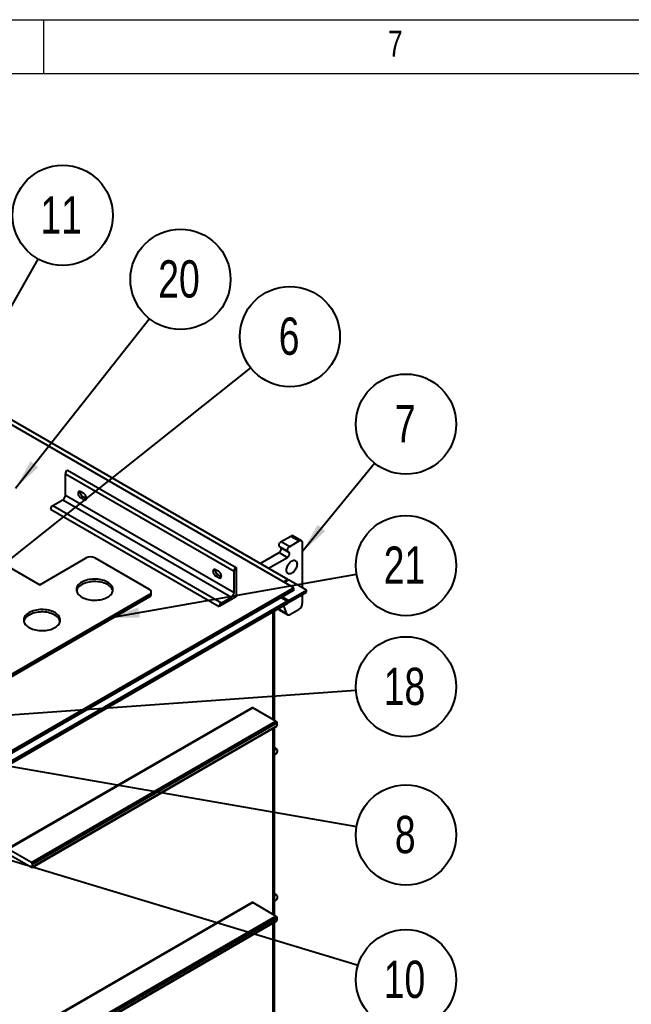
# Model space of a CAD drawing. Header units: inches. Extents: x 1 to 529, y 1 to 374.
# Drawn here: x 73.4 to 128.2, y 285.6 to 373.6 of the extents above; entities that cross this region are included whole.
import ezdxf

# ---------------------------------------------------------------- set-up
doc = ezdxf.new("R2010")
doc.units = ezdxf.units.IN
doc.header["$LTSCALE"] = 32
doc.header["$MEASUREMENT"] = 0
doc.layers.add('FORMAT', color=7, linetype='Continuous')
doc.styles.add('SLDTEXTSTYLE0', font='TXT', dxfattribs={"width": 0.75})
doc.dimstyles.new('SLDDIMSTYLE5', dxfattribs={"dimtxt": 0.18, "dimasz": 2.71875, "dimexe": 0, "dimexo": 0.0625, "dimgap": 0, "dimtad": 0, "dimtih": 1, "dimtoh": 1, "dimdec": 0, "dimrnd": 1e-09, "dimzin": 0, "dimdsep": 46, "dimtxsty": 'Standard', "dimsah": 1, "dimcen": 0.09, "dimadec": 0, "dimazin": 0, "dimtfac": 2.71875, "dimtdec": 0, "dimtofl": 0, "dimtmove": 0, "dimatfit": 3, "dimfxl": 0, "dimfrac": 2, "dimtolj": 1, "dimtzin": 0, "dimarcsym": 0})

# ---------------------------------------------------------------- blocks, each defined once
blk = doc.blocks.new('Drawing View43')
at = {"color": 7, "linetype": 'Continuous', "lineweight": 25}
for p, q in [((63.938, 11.122), (19.437, 36.812)), ((21.134, 36.268), (63.372, 11.884)), ((43.498, 21.312), (58.583, 12.603)), ((43.498, 19.406), (43.498, 21.312)), ((43.686, 21.638), (58.771, 12.93)), ((43.686, 21.638), (43.686, 21.638)), ((43.686, 21.638), (58.771, 12.93)), ((43.498, 19.406), (58.583, 10.698)), ((45.148, 19.542), (44.865, 19.706)), ((42.366, 18.481), (43.262, 18.998)), ((43.262, 18.998), (58.347, 10.29)), ((44.865, 19.161), (45.053, 19.27)), ((44.865, 19.161), (45.148, 18.998)), ((45.336, 19.107), (45.053, 19.27)), ((45.148, 18.998), (45.336, 19.107)), ((45.379, 19.087), (45.336, 19.107)), ((42.178, 18.154), (57.263, 9.446)), ((42.178, 18.154), (57.263, 9.446)), ((42.178, 18.154), (42.178, 18.154)), ((42.366, 18.481), (57.451, 9.772)), ((62.807, 15.259), (63.655, 15.749)), ((62.807, 15.259), (63.561, 14.823)), ((63.561, 14.823), (64.409, 15.313)), ((63.655, 15.749), (64.409, 15.313)), ((64.609, 15.333), (63.855, 15.768)), ((64.692, 15.15), (64.692, 11.122)), ((60.921, 13.299), (62.618, 14.279)), ((62.618, 14.279), (63.372, 13.844)), ((62.656, 14.823), (63.41, 14.388)), ((62.769, 14.714), (62.656, 14.823)), ((62.769, 14.714), (63.523, 14.279)), ((63.523, 14.279), (63.41, 14.388)), ((37.068, 13.789), (41.216, 11.394)), ((41.216, 11.394), (45.365, 13.789)), ((51.021, 10.959), (46.119, 13.789)), ((61.675, 12.864), (63.372, 13.844)), ((57.216, 12.576), (56.933, 12.739)), ((58.583, 10.698), (58.583, 12.603)), ((58.771, 12.93), (58.771, 12.93)), ((58.771, 12.93), (58.771, 10.317)), ((56.933, 12.195), (57.121, 12.304)), ((56.933, 12.195), (57.216, 12.031)), ((57.404, 12.14), (57.121, 12.304)), ((57.216, 12.031), (57.404, 12.14)), ((57.447, 12.12), (57.404, 12.14)), ((63.372, 11.884), (62.995, 11.667)), ((63.466, 11.83), (63.089, 11.612)), ((63.372, 11.884), (63.372, 11.775)), ((65.069, 10.905), (63.466, 11.83)), ((63.938, 11.122), (36.031, -4.988)), ((63.938, 10.905), (36.031, -5.206)), ((51.178, 10.524), (51.178, 10.741)), ((63.466, 9.979), (65.069, 10.905)), ((63.466, 9.816), (65.069, 10.741)), ((63.938, 10.905), (63.938, 11.122)), ((65.069, 10.741), (65.069, 10.905)), ((51.021, 10.524), (37.445, 2.686)), ((51.021, 10.306), (37.445, 2.468)), ((63.372, 9.925), (37.539, -4.988)), ((63.372, 9.707), (37.539, -5.206)), ((51.021, 10.306), (51.021, 10.524)), ((58.771, 10.317), (57.263, 9.446)), ((57.451, 9.772), (58.347, 10.29)), ((62.807, 10.251), (63.372, 9.925)), ((62.901, 10.306), (63.466, 9.979)), ((63.372, 9.925), (63.372, 9.707)), ((63.372, 9.87), (63.466, 9.816)), ((63.466, 9.816), (63.466, 9.979)), ((64.692, 10.524), (64.692, 9.706)), ((57.263, 9.446), (57.263, 9.446)), ((62.052, 8.945), (62.052, -0.636)), ((62.208, -0.726), (62.208, 9.035)), ((62.562, 9.235), (62.561, 9.239)), ((62.562, 9.235), (63.316, 8.8)), ((62.628, 9.154), (63.382, 8.719)), ((63.316, 8.8), (63.038, 9.514)), ((63.582, 8.739), (64.409, 9.216)), ((60.194, 0.405), (38.321, -12.222)), ((60.261, 0.399), (38.388, -12.229)), ((62.335, -0.799), (60.261, 0.399)), ((40.462, -13.426), (62.335, -0.799)), ((40.529, -13.868), (62.402, -1.241)), ((62.429, -0.962), (40.556, -13.589)), ((40.556, -13.807), (62.429, -1.18)), ((62.052, -1.443), (62.052, -18.055)), ((62.208, -18.145), (62.208, -1.352)), ((62.429, -1.18), (62.429, -0.962)), ((62.402, -3.297), (62.208, -3.186)), ((62.335, -3.304), (62.208, -3.231)), ((62.208, -3.377), (62.335, -3.304)), ((62.429, -3.358), (62.429, -3.576)), ((62.335, -3.739), (62.208, -3.812)), ((40.462, -13.426), (38.388, -12.229)), ((38.388, -12.664), (40.462, -13.861)), ((40.556, -13.807), (40.556, -13.589)), ((62.402, -16.362), (62.208, -16.25)), ((62.335, -16.368), (62.208, -16.295)), ((62.208, -16.441), (62.335, -16.368)), ((62.429, -16.423), (62.429, -16.641)), ((60.194, -17.014), (38.321, -29.641)), ((60.261, -17.021), (38.388, -29.648)), ((62.335, -18.218), (60.261, -17.021)), ((62.335, -16.804), (62.208, -16.877)), ((40.462, -30.845), (62.335, -18.218)), ((62.429, -18.382), (40.556, -31.009)), ((62.429, -18.599), (62.429, -18.382)), ((40.529, -31.288), (62.402, -18.66)), ((40.556, -31.227), (62.429, -18.599)), ((62.052, -18.862), (62.052, -35.475)), ((62.208, -35.565), (62.208, -18.772))]:
    blk.add_line(p, q, dxfattribs=at)
at = {"color": 7, "linetype": 'Continuous', "lineweight": 25, "flags": 128}
for points in [[(44.865, 19.706), (44.812, 19.729), (44.763, 19.738), (44.718, 19.731), (44.681, 19.71), (44.652, 19.674), (44.635, 19.627), (44.629, 19.57), (44.635, 19.506), (44.652, 19.438), (44.681, 19.37), (44.718, 19.306), (44.763, 19.247), (44.812, 19.198), (44.865, 19.161)], [(45.148, 18.998), (45.2, 18.975), (45.25, 18.966), (45.295, 18.973), (45.332, 18.994), (45.36, 19.03), (45.377, 19.077), (45.383, 19.134), (45.377, 19.198), (45.36, 19.266), (45.332, 19.334), (45.295, 19.398), (45.25, 19.456), (45.2, 19.505), (45.148, 19.542)], [(62.656, 14.823), (62.633, 14.856), (62.62, 14.901), (62.619, 14.953), (62.629, 15.011), (62.649, 15.071), (62.68, 15.129), (62.717, 15.182), (62.761, 15.226), (62.807, 15.259)], [(64.409, 15.313), (64.464, 15.339), (64.518, 15.351), (64.566, 15.349), (64.609, 15.333), (64.644, 15.304), (64.671, 15.262), (64.687, 15.21), (64.692, 15.15)], [(62.618, 14.279), (62.664, 14.312), (62.707, 14.356), (62.745, 14.409), (62.775, 14.467), (62.796, 14.527), (62.806, 14.585), (62.804, 14.637), (62.792, 14.681), (62.769, 14.714)], [(63.372, 13.844), (63.418, 13.877), (63.461, 13.921), (63.499, 13.973), (63.529, 14.031), (63.55, 14.091), (63.56, 14.149), (63.559, 14.202), (63.546, 14.246), (63.523, 14.279)], [(63.41, 14.388), (63.387, 14.421), (63.374, 14.465), (63.373, 14.518), (63.383, 14.576), (63.404, 14.636), (63.434, 14.693), (63.472, 14.746), (63.515, 14.79), (63.561, 14.823)], [(63.278, 12.7), (63.283, 12.785), (63.299, 12.873), (63.325, 12.964), (63.36, 13.054), (63.404, 13.143), (63.455, 13.228), (63.514, 13.308), (63.577, 13.38), (63.644, 13.443), (63.714, 13.495), (63.785, 13.536), (63.854, 13.564), (63.922, 13.579), (63.985, 13.58), (64.043, 13.568), (64.095, 13.542), (64.139, 13.504), (64.174, 13.454), (64.2, 13.393), (64.215, 13.323), (64.221, 13.245), (64.215, 13.161), (64.2, 13.072), (64.174, 12.982), (64.139, 12.891), (64.095, 12.802), (64.043, 12.717), (63.985, 12.637), (63.922, 12.565), (63.854, 12.502), (63.785, 12.45), (63.714, 12.409), (63.644, 12.381), (63.577, 12.366), (63.514, 12.365), (63.455, 12.377), (63.404, 12.403), (63.36, 12.441), (63.325, 12.491), (63.299, 12.552), (63.283, 12.622), (63.278, 12.7)], [(56.933, 12.739), (56.88, 12.762), (56.831, 12.771), (56.786, 12.764), (56.749, 12.743), (56.72, 12.708), (56.703, 12.66), (56.697, 12.603), (56.703, 12.539), (56.72, 12.471), (56.749, 12.404), (56.786, 12.339), (56.831, 12.281), (56.88, 12.232), (56.933, 12.195)], [(57.216, 12.031), (57.268, 12.008), (57.318, 11.999), (57.363, 12.006), (57.4, 12.027), (57.428, 12.063), (57.445, 12.11), (57.451, 12.167), (57.445, 12.231), (57.428, 12.299), (57.4, 12.367), (57.363, 12.432), (57.318, 12.49), (57.268, 12.539), (57.216, 12.576)], [(47.274, 10.292), (47.378, 10.359), (47.471, 10.431), (47.552, 10.507), (47.62, 10.588), (47.675, 10.672), (47.715, 10.759), (47.741, 10.847), (47.752, 10.937), (47.748, 11.026), (47.73, 11.115), (47.696, 11.203), (47.649, 11.289), (47.588, 11.371), (47.513, 11.45), (47.426, 11.524), (47.327, 11.593), (47.217, 11.657), (47.098, 11.714), (46.969, 11.764), (46.832, 11.807), (46.69, 11.842), (46.542, 11.87), (46.39, 11.889), (46.235, 11.9), (46.08, 11.902), (45.925, 11.895), (45.772, 11.88), (45.621, 11.857), (45.476, 11.826), (45.336, 11.787), (45.203, 11.74), (45.079, 11.686), (44.964, 11.626), (44.859, 11.559), (44.766, 11.488), (44.685, 11.411), (44.617, 11.33), (44.563, 11.246), (44.523, 11.159), (44.497, 11.071), (44.486, 10.981), (44.49, 10.892), (44.508, 10.803), (44.541, 10.715), (44.588, 10.63), (44.65, 10.547), (44.724, 10.468), (44.811, 10.394), (44.91, 10.325), (45.02, 10.261), (45.14, 10.204), (45.269, 10.154), (45.405, 10.111), (45.548, 10.076), (45.696, 10.048), (45.848, 10.029), (46.002, 10.019), (46.158, 10.016), (46.313, 10.023), (46.466, 10.038), (46.616, 10.061), (46.762, 10.092), (46.902, 10.131), (47.034, 10.178), (47.159, 10.232), (47.274, 10.292)], [(47.741, 10.85), (47.73, 10.898), (47.696, 10.985), (47.649, 11.071), (47.588, 11.153), (47.513, 11.232), (47.426, 11.306), (47.327, 11.376), (47.217, 11.439), (47.098, 11.496), (46.969, 11.546), (46.832, 11.589), (46.69, 11.625), (46.542, 11.652), (46.39, 11.671), (46.235, 11.682), (46.08, 11.684), (45.925, 11.678), (45.772, 11.663), (45.621, 11.639), (45.476, 11.608), (45.336, 11.569), (45.203, 11.522), (45.079, 11.468), (44.964, 11.408), (44.859, 11.342), (44.766, 11.27), (44.685, 11.193), (44.617, 11.112), (44.563, 11.028), (44.523, 10.942), (44.497, 10.853), (44.496, 10.85)], [(51.021, 10.524), (51.081, 10.565), (51.128, 10.611), (51.159, 10.662), (51.176, 10.714), (51.176, 10.768), (51.159, 10.821), (51.128, 10.871), (51.081, 10.918), (51.021, 10.959)], [(42.56, 7.571), (42.664, 7.637), (42.757, 7.709), (42.838, 7.786), (42.906, 7.866), (42.961, 7.951), (43.001, 8.037), (43.027, 8.126), (43.038, 8.215), (43.034, 8.305), (43.015, 8.394), (42.982, 8.482), (42.935, 8.567), (42.874, 8.65), (42.799, 8.728), (42.712, 8.803), (42.613, 8.872), (42.503, 8.935), (42.384, 8.992), (42.255, 9.043), (42.118, 9.086), (41.976, 9.121), (41.827, 9.148), (41.676, 9.168), (41.521, 9.178), (41.366, 9.18), (41.211, 9.174), (41.058, 9.159), (40.907, 9.136), (40.762, 9.104), (40.622, 9.065), (40.489, 9.019), (40.365, 8.965), (40.25, 8.904), (40.145, 8.838), (40.052, 8.766), (39.971, 8.69), (39.903, 8.609), (39.849, 8.525), (39.809, 8.438), (39.783, 8.35), (39.772, 8.26), (39.776, 8.17), (39.794, 8.081), (39.827, 7.994), (39.874, 7.908), (39.936, 7.826), (40.01, 7.747), (40.097, 7.673), (40.196, 7.603), (40.306, 7.54), (40.426, 7.483), (40.555, 7.433), (40.691, 7.39), (40.834, 7.354), (40.982, 7.327), (41.134, 7.308), (41.288, 7.297), (41.444, 7.295), (41.599, 7.301), (41.752, 7.316), (41.902, 7.34), (42.048, 7.371), (42.188, 7.41), (42.32, 7.457), (42.445, 7.511), (42.56, 7.571)], [(43.027, 8.129), (43.015, 8.176), (42.982, 8.264), (42.935, 8.349), (42.874, 8.432), (42.799, 8.511), (42.712, 8.585), (42.613, 8.654), (42.503, 8.718), (42.384, 8.775), (42.255, 8.825), (42.118, 8.868), (41.976, 8.903), (41.827, 8.931), (41.676, 8.95), (41.521, 8.96), (41.366, 8.963), (41.211, 8.956), (41.058, 8.941), (40.907, 8.918), (40.762, 8.887), (40.622, 8.847), (40.489, 8.801), (40.365, 8.747), (40.25, 8.687), (40.145, 8.62), (40.052, 8.548), (39.971, 8.472), (39.903, 8.391), (39.849, 8.307), (39.809, 8.22), (39.783, 8.132), (39.782, 8.129)], [(63.316, 8.8), (63.334, 8.765), (63.358, 8.737), (63.387, 8.716), (63.42, 8.704), (63.457, 8.7), (63.497, 8.705), (63.539, 8.718), (63.582, 8.739)]]:
    blk.add_lwpolyline(points, dxfattribs=at)
at = {"color": 7, "linetype": 'Continuous', "lineweight": 25}
for centre, radius, start, end in [((43.907, 21.293), 0.409, 122.60548, 177.39452), ((42.986, 19.429), 0.512, 302.60548, 357.39452), ((45.313, 19.689), 0.492, 175.66261, 238.22994), ((42.587, 18.136), 0.409, 122.60548, 177.39452), ((63.772, 15.585), 0.201, 65.69288, 125.61758), ((45.742, 13.065), 0.816, 62.48054, 117.51946), ((57.381, 12.722), 0.492, 175.66261, 238.22994), ((58.992, 12.585), 0.409, 122.60548, 177.39452), ((58.071, 10.721), 0.512, 302.60548, 357.39452), ((50.911, 10.55), 0.268, 294.33324, 354.34662), ((57.672, 9.427), 0.409, 122.60548, 177.39452), ((64.078, 9.734), 0.615, 302.60548, 357.39452), ((62.708, 9.286), 0.154, 199.45183, 238.76698), ((60.222, 0.344), 0.0671, 54.38242, 114.30712), ((62.225, -0.971), 0.205, 2.60548, 57.39452), ((62.366, -1.188), 0.0639, 304.05635, 7.25583), ((62.372, -3.349), 0.0582, 350.78596, 129.20329), ((62.225, -3.567), 0.205, 302.60548, 357.39452), ((40.352, -13.599), 0.205, 2.60548, 57.39452), ((40.499, -13.816), 0.0582, 230.79671, 9.21404), ((62.372, -16.413), 0.0582, 350.78596, 129.20329), ((62.225, -16.631), 0.205, 302.60548, 357.39452), ((60.222, -17.075), 0.0671, 54.38242, 114.30712), ((62.225, -18.391), 0.205, 2.60548, 57.39452), ((62.366, -18.607), 0.0639, 304.05635, 7.25583)]:
    blk.add_arc(centre, radius, start, end, dxfattribs=at)
blk = doc.blocks.new('SW_NOTE_0_27')
at = {"layer": 'FORMAT', "color": 0}
blk.add_circle((2.828, 3.476), 4.481, dxfattribs=at)
at = {"layer": 'FORMAT', "color": 0, "insert": (2.761, 5.18), "char_height": 3.333, "attachment_point": 2, "style": 'SLDTEXTSTYLE0'}
blk.add_mtext('7', dxfattribs=at)
blk = doc.blocks.new('SW_NOTE_0_44')
at = {"layer": 'FORMAT', "color": 0}
blk.add_circle((2.779, 3.515), 4.481, dxfattribs=at)
at = {"layer": 'FORMAT', "color": 0, "insert": (2.644, 5.22), "char_height": 3.3333, "attachment_point": 2, "style": 'SLDTEXTSTYLE0'}
blk.add_mtext('20', dxfattribs=at)
blk = doc.blocks.new('SW_NOTE_0_45')
at = {"layer": 'FORMAT', "color": 0}
blk.add_circle((4.29, -1.295), 4.481, dxfattribs=at)
at = {"layer": 'FORMAT', "color": 0, "insert": (4.155, 0.409), "char_height": 3.3333, "attachment_point": 2, "style": 'SLDTEXTSTYLE0'}
blk.add_mtext('10', dxfattribs=at)
blk = doc.blocks.new('SW_NOTE_0_46')
at = {"layer": 'FORMAT', "color": 0}
blk.add_circle((4.415, -0.767), 4.481, dxfattribs=at)
at = {"layer": 'FORMAT', "color": 0, "insert": (4.348, 0.937), "char_height": 3.333, "attachment_point": 2, "style": 'SLDTEXTSTYLE0'}
blk.add_mtext('8', dxfattribs=at)
blk = doc.blocks.new('SW_NOTE_0_47')
at = {"layer": 'FORMAT', "color": 0}
blk.add_circle((4.47, 0.316), 4.481, dxfattribs=at)
at = {"layer": 'FORMAT', "color": 0, "insert": (4.336, 2.02), "char_height": 3.3333, "attachment_point": 2, "style": 'SLDTEXTSTYLE0'}
blk.add_mtext('18', dxfattribs=at)
blk = doc.blocks.new('SW_NOTE_0_49')
at = {"layer": 'FORMAT', "color": 0}
blk.add_circle((2.204, 3.902), 4.481, dxfattribs=at)
at = {"layer": 'FORMAT', "color": 0, "insert": (2.069, 5.606), "char_height": 3.3333, "attachment_point": 2, "style": 'SLDTEXTSTYLE0'}
blk.add_mtext('11', dxfattribs=at)
blk = doc.blocks.new('SW_NOTE_0_50')
at = {"layer": 'FORMAT', "color": 0}
blk.add_circle((3.506, 2.791), 4.481, dxfattribs=at)
at = {"layer": 'FORMAT', "color": 0, "insert": (3.439, 4.495), "char_height": 3.333, "attachment_point": 2, "style": 'SLDTEXTSTYLE0'}
blk.add_mtext('6', dxfattribs=at)
blk = doc.blocks.new('SW_NOTE_0_51')
at = {"layer": 'FORMAT', "color": 0}
blk.add_circle((4.413, 0.777), 4.481, dxfattribs=at)
at = {"layer": 'FORMAT', "color": 0, "insert": (4.279, 2.481), "char_height": 3.3333, "attachment_point": 2, "style": 'SLDTEXTSTYLE0'}
blk.add_mtext('21', dxfattribs=at)

msp = doc.modelspace()

# ---------------------------------------------------------------- linework, layer by layer
at = {"color": 7, "linetype": 'Continuous', "lineweight": 18}
for p, q in [((0.598, 373.575), (528.535, 373.575)), ((75.591, 368.775), (75.591, 373.575)), ((5.398, 368.775), (523.735, 368.775))]:
    msp.add_line(p, q, dxfattribs=at)

# ---------------------------------------------------------------- block references
at = {"color": 7, "linetype": 'Continuous', "lineweight": 25}
msp.add_blockref('Drawing View43', (34.033, 311.663), dxfattribs=at)
at = {"layer": 'FORMAT'}
for name, p in [('SW_NOTE_0_49', (75.088, 352.18)), ('SW_NOTE_0_44', (85.049, 346.847)), ('SW_NOTE_0_50', (94.105, 342.454)), ('SW_NOTE_0_27', (105.169, 333.942)), ('SW_NOTE_0_51', (103.584, 323.998)), ('SW_NOTE_0_47', (103.527, 313.62)), ('SW_NOTE_0_46', (103.582, 301.458)), ('SW_NOTE_0_45', (103.708, 289.042))]:
    msp.add_blockref(name, p, dxfattribs=at)

# ---------------------------------------------------------------- texts
at = {"color": 7, "linetype": 'Continuous', "lineweight": 0, "insert": (107.04, 372.608), "char_height": 2.333, "attachment_point": 2, "style": 'SLDTEXTSTYLE0'}
msp.add_mtext('7', dxfattribs=at)

# ---------------------------------------------------------------- leaders
at = {"layer": 'FORMAT'}
for points in [[(53.658, 314.236), (75.088, 352.18)], [(73.08, 331.705), (85.049, 346.847)], [(66.821, 320.738), (94.105, 342.454)], [(98.725, 326.02), (105.169, 333.942)], [(81.443, 320.102), (103.584, 323.998)], [(60.252, 310.558), (103.527, 313.62)], [(57, 309.548), (103.582, 301.458)], [(50.332, 305.16), (103.708, 289.042)]]:
    msp.add_leader(points, dimstyle='SLDDIMSTYLE5', dxfattribs=at)

doc.saveas('drawing.dxf')
